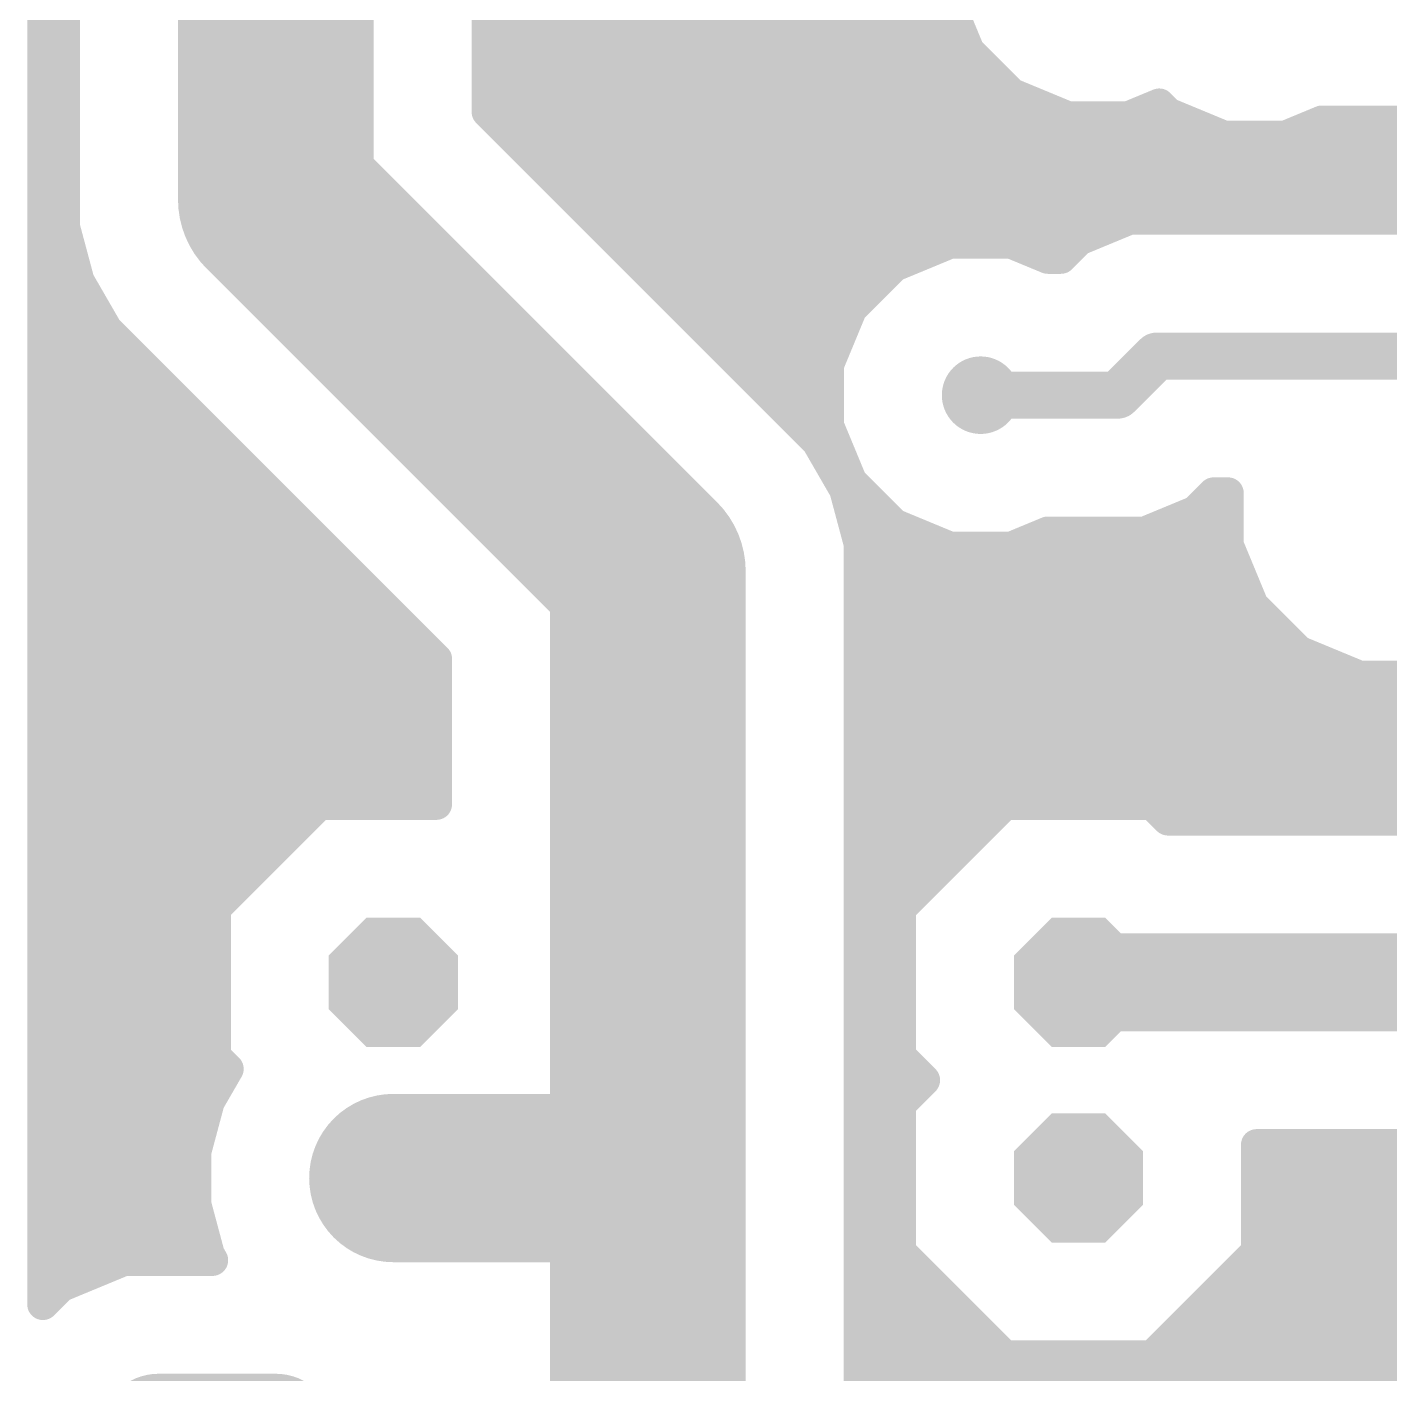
# Model space of a CAD drawing. Extents: x 0 to 141, y 0 to 150.
# Drawn here: x 97.36 to 115.04, y 94.49 to 111.96 of the extents above; entities that cross this region are included whole.
import ezdxf

# ---------------------------------------------------------------- set-up
doc = ezdxf.new("R2010")
doc.units = 0
for name, color, linetype in [('16', 175, 'CONTINUOUS'), ('17', 82, 'CONTINUOUS'), ('18', 82, 'CONTINUOUS')]:
    doc.layers.add(name, color=color, linetype=linetype)

# ---------------------------------------------------------------- blocks, each defined once
blk = doc.blocks.new('OCTAGONP')
at = {"const_width": 0.5}
blk.add_lwpolyline([(-0.25, -0.1036), (-0.25, 0.1036), (-0.1036, 0.25), (0.1036, 0.25), (0.25, 0.1036), (0.25, -0.1036), (0.1036, -0.25), (-0.1036, -0.25), (-0.25, -0.1036), (-0.25, 0.1036)], dxfattribs=at)
blk = doc.blocks.new('LONGP100')
at = {"const_width": 1}
blk.add_lwpolyline([(-0.5, 0), (0.5, 0)], dxfattribs=at)
at = {"const_width": 0.5}
for points in [[(-0.5, 0.25, 1), (-0.5, -0.25)], [(0.5, -0.25, 1), (0.5, 0.25)]]:
    blk.add_lwpolyline(points, format="xyb", dxfattribs=at)
blk = doc.blocks.new('ROUNDV')
at = {"const_width": 0.5}
blk.add_lwpolyline([(0, -0.25, 1), (0, 0.25, 1), (0, -0.25)], format="xyb", dxfattribs=at)

msp = doc.modelspace()

# ---------------------------------------------------------------- linework, layer by layer
at = {"layer": '16'}
for points, const_width in [([(97.5612, 95.3882), (97.5612, 130.9543)], 0.4064), ([(100.584, 109.728), (100.584, 116.332)], 2.54), ([(97.8408, 116.6932), (97.8408, 109.3668)], 0.4064), ([(103.3272, 110.8643), (103.3272, 115.1957)], 0.4064), ([(109.2756, 112.3829), (109.5765, 111.6565)], 0.4064), ([(97.5612, 112.1664), (97.8408, 112.1664)], 0.4064), ([(103.3272, 112.1664), (109.3653, 112.1664)], 0.4064), ([(97.5612, 111.76), (97.8408, 111.76)], 0.4064), ([(103.3272, 111.76), (109.5336, 111.76)], 0.4064), ([(109.5765, 111.6565), (110.1325, 111.1005)], 0.4064), ([(97.5612, 111.3536), (97.8408, 111.3536)], 0.4064), ([(103.3272, 111.3536), (109.8793, 111.3536)], 0.4064), ([(110.1325, 111.1005), (110.8589, 110.7996)], 0.4064), ([(97.5612, 110.9472), (97.8408, 110.9472)], 0.4064), ([(103.3272, 110.9472), (110.5025, 110.9472)], 0.4064), ([(107.0944, 107.0971), (103.3272, 110.8643)], 0.4064), ([(111.6451, 110.7996), (112.0455, 110.9654)], 0.4064), ([(112.0015, 110.9472), (112.0637, 110.9472)], 0.4064), ([(112.0455, 110.9654), (112.1645, 110.8465)], 0.4064), ([(112.1645, 110.8465), (112.8909, 110.5456)], 0.4064), ([(105.41, 104.902), (100.584, 109.728)], 2.54), ([(110.8589, 110.7996), (111.6451, 110.7996)], 0.4064), ([(113.6771, 110.5456), (114.1561, 110.744)], 0.4064), ([(114.1561, 110.744), (117.4919, 110.744)], 0.4064), ([(97.5612, 110.5408), (97.8408, 110.5408)], 0.4064), ([(103.6507, 110.5408), (128.3208, 110.5408)], 0.4064), ([(112.8909, 110.5456), (113.6771, 110.5456)], 0.4064), ([(97.5612, 110.1344), (97.8408, 110.1344)], 0.4064), ([(104.0571, 110.1344), (128.3208, 110.1344)], 0.4064), ([(97.5612, 109.728), (97.8408, 109.728)], 0.4064), ([(104.4635, 109.728), (128.3208, 109.728)], 0.4064), ([(111.6603, 109.474), (111.0068, 109.2033)], 0.4064), ([(120.2417, 109.474), (111.6603, 109.474)], 0.4064), ([(97.5612, 109.3216), (97.8529, 109.3216)], 0.4064), ([(97.8408, 109.3668), (98.0277, 108.6692)], 0.4064), ([(104.8699, 109.3216), (111.2924, 109.3216)], 0.4064), ([(109.3349, 109.1644), (108.6085, 108.8635)], 0.4064), ([(110.1211, 109.1644), (109.3349, 109.1644)], 0.4064), ([(110.6001, 108.966), (110.1211, 109.1644)], 0.4064), ([(111.0068, 109.2033), (110.7695, 108.966)], 0.4064), ([(97.5612, 108.9152), (97.9618, 108.9152)], 0.4064), ([(105.2763, 108.9152), (108.7333, 108.9152)], 0.4064), ([(110.7695, 108.966), (110.6001, 108.966)], 0.4064), ([(108.6085, 108.8635), (108.0525, 108.3075)], 0.4064), ([(98.0277, 108.6692), (98.3889, 108.0436)], 0.4064), ([(97.5612, 108.5088), (98.1203, 108.5088)], 0.4064), ([(105.6827, 108.5088), (108.2538, 108.5088)], 0.4064), ([(108.0525, 108.3075), (107.7516, 107.5811)], 0.4064), ([(97.5612, 108.1024), (98.355, 108.1024)], 0.4064), ([(98.3889, 108.0436), (98.8996, 107.5329)], 0.4064), ([(106.0891, 108.1024), (107.9675, 108.1024)], 0.4064), ([(97.5612, 107.696), (98.7365, 107.696)], 0.4064), ([(106.4955, 107.696), (107.7992, 107.696)], 0.4064), ([(111.506, 107.188), (112.014, 107.696)], 0.6096), ([(112.014, 107.696), (119.888, 107.696)], 0.6096), ([(98.8996, 107.5329), (98.8996, 107.5329)], 0.4064), ([(98.8996, 107.5329), (102.6668, 103.7657)], 0.4064), ([(107.7516, 107.5811), (107.7516, 106.7949)], 0.4064), ([(97.5612, 107.2896), (99.1429, 107.2896)], 0.4064), ([(106.9019, 107.2896), (107.7516, 107.2896)], 0.4064), ([(109.728, 107.188), (111.506, 107.188)], 0.6096), ([(107.6051, 106.5864), (107.0944, 107.0971)], 0.4064), ([(107.0944, 107.0971), (107.0944, 107.0971)], 0.4064), ([(97.5612, 106.8832), (99.5493, 106.8832)], 0.4064), ([(107.3083, 106.8832), (107.7516, 106.8832)], 0.4064), ([(107.7516, 106.7949), (108.0525, 106.0685)], 0.4064), ([(107.9663, 105.9608), (107.6051, 106.5864)], 0.4064), ([(97.5612, 106.4768), (99.9557, 106.4768)], 0.4064), ([(107.6684, 106.4768), (107.8833, 106.4768)], 0.4064), ([(97.5612, 106.0704), (100.3621, 106.0704)], 0.4064), ([(107.903, 106.0704), (108.0517, 106.0704)], 0.4064), ([(108.0525, 106.0685), (108.6085, 105.5125)], 0.4064), ([(105.41, 96.774), (105.41, 104.902)], 2.54), ([(108.1532, 105.2632), (107.9663, 105.9608)], 0.4064), ([(112.5132, 105.6807), (112.7505, 105.918)], 0.4064), ([(112.7505, 105.918), (112.9388, 105.918)], 0.4064), ([(112.9388, 105.918), (112.9388, 105.2417)], 0.4064), ([(97.5612, 105.664), (100.7685, 105.664)], 0.4064), ([(108.0458, 105.664), (108.4569, 105.664)], 0.4064), ([(111.8597, 105.41), (112.5132, 105.6807)], 0.4064), ([(112.4729, 105.664), (112.9388, 105.664)], 0.4064), ([(108.6085, 105.5125), (109.3349, 105.2116)], 0.4064), ([(110.1211, 105.2116), (110.6001, 105.41)], 0.4064), ([(110.6001, 105.41), (111.8597, 105.41)], 0.4064), ([(97.5612, 105.2576), (101.1749, 105.2576)], 0.4064), ([(108.1532, 93.6417), (108.1532, 105.2632)], 0.4064), ([(108.1532, 105.2576), (109.2238, 105.2576)], 0.4064), ([(109.3349, 105.2116), (110.1211, 105.2116)], 0.4064), ([(110.2322, 105.2576), (112.9388, 105.2576)], 0.4064), ([(112.9388, 105.2417), (113.262, 104.4613)], 0.4064), ([(97.5612, 104.8512), (101.5813, 104.8512)], 0.4064), ([(108.1532, 104.8512), (113.1005, 104.8512)], 0.4064), ([(113.262, 104.4613), (113.8593, 103.864)], 0.4064), ([(97.5612, 104.4448), (101.9877, 104.4448)], 0.4064), ([(108.1532, 104.4448), (113.2785, 104.4448)], 0.4064), ([(97.5612, 104.0384), (102.3941, 104.0384)], 0.4064), ([(108.1532, 104.0384), (113.6849, 104.0384)], 0.4064), ([(102.6668, 103.7657), (102.6668, 101.8794)], 0.4064), ([(113.8593, 103.864), (114.6397, 103.5408)], 0.4064), ([(97.5612, 103.632), (102.6668, 103.632)], 0.4064), ([(108.1532, 103.632), (114.4195, 103.632)], 0.4064), ([(114.6397, 103.5408), (115.4843, 103.5408)], 0.4064), ([(97.5612, 103.2256), (102.6668, 103.2256)], 0.4064), ([(108.1532, 103.2256), (128.3208, 103.2256)], 0.4064), ([(97.5612, 102.8192), (102.6668, 102.8192)], 0.4064), ([(108.1532, 102.8192), (128.3208, 102.8192)], 0.4064), ([(97.5612, 102.4128), (102.6668, 102.4128)], 0.4064), ([(108.1532, 102.4128), (128.3208, 102.4128)], 0.4064), ([(97.5612, 102.0064), (102.6668, 102.0064)], 0.4064), ([(108.1532, 102.0064), (128.3208, 102.0064)], 0.4064), ([(101.1506, 101.8794), (99.7966, 100.5254)], 0.4064), ([(102.6668, 101.8794), (101.1506, 101.8794)], 0.4064), ([(110.0406, 101.8794), (108.6866, 100.5254)], 0.4064), ([(111.9554, 101.8794), (110.0406, 101.8794)], 0.4064), ([(112.1586, 101.6762), (111.9554, 101.8794)], 0.4064), ([(118.4734, 101.6762), (112.1586, 101.6762)], 0.4064), ([(97.5612, 101.6), (100.8712, 101.6)], 0.4064), ([(108.1532, 101.6), (109.7612, 101.6)], 0.4064), ([(97.5612, 101.1936), (100.4648, 101.1936)], 0.4064), ([(108.1532, 101.1936), (109.3548, 101.1936)], 0.4064), ([(97.5612, 100.7872), (100.0584, 100.7872)], 0.4064), ([(108.1532, 100.7872), (108.9484, 100.7872)], 0.4064), ([(99.7966, 100.5254), (99.7966, 98.6106)], 0.4064), ([(108.6866, 100.5254), (108.6866, 98.6106)], 0.4064), ([(97.5612, 100.3808), (99.7966, 100.3808)], 0.4064), ([(108.1532, 100.3808), (108.6866, 100.3808)], 0.4064), ([(97.5612, 99.9744), (99.7966, 99.9744)], 0.4064), ([(108.1532, 99.9744), (108.6866, 99.9744)], 0.4064), ([(110.998, 99.568), (119.634, 99.568)], 1.27), ([(97.5612, 99.568), (99.7966, 99.568)], 0.4064), ([(108.1532, 99.568), (108.6866, 99.568)], 0.4064), ([(97.5612, 99.1616), (99.7966, 99.1616)], 0.4064), ([(108.1532, 99.1616), (108.6866, 99.1616)], 0.4064), ([(97.5612, 98.7552), (99.7966, 98.7552)], 0.4064), ([(108.1532, 98.7552), (108.6866, 98.7552)], 0.4064), ([(99.9632, 98.444), (99.7174, 98.0182)], 0.4064), ([(99.7966, 98.6106), (99.9632, 98.444)], 0.4064), ([(108.6866, 98.6106), (108.9992, 98.298)], 0.4064), ([(97.5612, 98.3488), (99.9083, 98.3488)], 0.4064), ([(108.1532, 98.3488), (108.9484, 98.3488)], 0.4064), ([(108.9992, 98.298), (108.6866, 97.9854)], 0.4064), ([(97.5612, 97.9424), (99.6971, 97.9424)], 0.4064), ([(99.7174, 98.0182), (99.5426, 97.3657)], 0.4064), ([(102.108, 97.028), (105.156, 97.028)], 2.1844), ([(105.156, 97.028), (105.41, 96.774)], 2.1844), ([(108.1532, 97.9424), (108.6866, 97.9424)], 0.4064), ([(108.6866, 97.9854), (108.6866, 96.0706)], 0.4064), ([(105.41, 90.5764), (105.41, 96.774)], 2.54), ([(97.5612, 97.536), (99.5882, 97.536)], 0.4064), ([(108.1532, 97.536), (108.6866, 97.536)], 0.4064), ([(113.3094, 96.0706), (113.3094, 97.4598)], 0.4064), ([(113.3094, 97.4598), (117.3226, 97.4598)], 0.4064), ([(99.5426, 97.3657), (99.5426, 96.6903)], 0.4064), ([(97.5612, 97.1296), (99.5426, 97.1296)], 0.4064), ([(108.1532, 97.1296), (108.6866, 97.1296)], 0.4064), ([(113.3094, 97.1296), (117.3226, 97.1296)], 0.4064), ([(97.5612, 96.7232), (99.5426, 96.7232)], 0.4064), ([(99.5426, 96.6903), (99.7174, 96.0378)], 0.4064), ([(108.1532, 96.7232), (108.6866, 96.7232)], 0.4064), ([(113.3094, 96.7232), (117.3226, 96.7232)], 0.4064), ([(97.5612, 96.3168), (99.6427, 96.3168)], 0.4064), ([(108.1532, 96.3168), (108.6866, 96.3168)], 0.4064), ([(113.3094, 96.3168), (117.3226, 96.3168)], 0.4064), ([(99.7174, 96.0378), (99.7617, 95.9612)], 0.4064), ([(108.6866, 96.0706), (110.0406, 94.7166)], 0.4064), ([(111.9554, 94.7166), (113.3094, 96.0706)], 0.4064), ([(97.5612, 95.9104), (98.4928, 95.9104)], 0.4064), ([(98.6154, 95.9612), (97.7939, 95.6209)], 0.4064), ([(99.7617, 95.9612), (98.6154, 95.9612)], 0.4064), ([(108.1532, 95.9104), (108.8468, 95.9104)], 0.4064), ([(113.1492, 95.9104), (117.4828, 95.9104)], 0.4064), ([(97.7939, 95.6209), (97.5612, 95.3882)], 0.4064), ([(97.5612, 95.504), (97.677, 95.504)], 0.4064), ([(108.1532, 95.504), (109.2532, 95.504)], 0.4064), ([(112.7428, 95.504), (117.8892, 95.504)], 0.4064), ([(108.1532, 95.0976), (109.6596, 95.0976)], 0.4064), ([(112.3364, 95.0976), (118.2956, 95.0976)], 0.4064), ([(108.1532, 94.6912), (128.3208, 94.6912)], 0.4064), ([(110.0406, 94.7166), (111.9554, 94.7166)], 0.4064), ([(108.1532, 94.2848), (128.3208, 94.2848)], 0.4064)]:
    msp.add_lwpolyline(points, dxfattribs=dict(at, const_width=const_width))
for points, const_width in [([(97.5612, 111.8616, 1), (97.5612, 111.6584)], 0.2032), ([(97.8408, 111.6584, 1), (97.8408, 111.8616)], 0.2032), ([(103.3272, 111.8616, 1), (103.3272, 111.6584)], 0.2032), ([(109.5336, 111.6584, 1), (109.5336, 111.8616)], 0.2032), ([(109.6483, 111.7283, 1), (109.5046, 111.5846)], 0.2032), ([(109.4826, 111.6176, 1), (109.6704, 111.6953)], 0.2032), ([(97.5612, 111.4552, 1), (97.5612, 111.252)], 0.2032), ([(97.8408, 111.252, 1), (97.8408, 111.4552)], 0.2032), ([(103.3272, 111.4552, 1), (103.3272, 111.252)], 0.2032), ([(109.8793, 111.252, 1), (109.8793, 111.4552)], 0.2032), ([(110.1713, 111.1944, 1), (110.0936, 111.0066)], 0.2032), ([(110.0606, 111.0286, 1), (110.2043, 111.1723)], 0.2032), ([(97.5612, 111.0488, 1), (97.5612, 110.8456)], 0.2032), ([(97.8408, 110.8456, 1), (97.8408, 111.0488)], 0.2032), ([(103.3272, 111.0488, 1), (103.3272, 110.8456)], 0.2032), ([(103.399, 110.9361, 1), (103.2554, 110.7924)], 0.2032), ([(110.5025, 110.8456, 1), (110.5025, 111.0488)], 0.2032), ([(112.0015, 111.0488, 1), (112.0015, 110.8456)], 0.2032), ([(112.1173, 111.0373, 1), (111.9737, 110.8936)], 0.2032), ([(112.0844, 110.8716, 1), (112.0066, 111.0593)], 0.2032), ([(112.2033, 110.9404, 1), (112.1256, 110.7526)], 0.2032), ([(112.0637, 110.8456, 1), (112.0637, 111.0488)], 0.2032), ([(101.033, 110.177, 1), (100.135, 109.279)], 1.27), ([(103.2256, 110.8643, 1), (103.4288, 110.8643)], 0.2032), ([(110.8589, 110.9012, 1), (110.8589, 110.698)], 0.2032), ([(110.82, 110.7057, 1), (110.8977, 110.8935)], 0.2032), ([(111.6063, 110.8935, 1), (111.684, 110.7057)], 0.2032), ([(111.6451, 110.698, 1), (111.6451, 110.9012)], 0.2032), ([(112.0926, 110.7746, 1), (112.2363, 110.9183)], 0.2032), ([(114.1561, 110.8456, 1), (114.1561, 110.6424)], 0.2032), ([(114.195, 110.6501, 1), (114.1172, 110.8379)], 0.2032), ([(97.5612, 110.6424, 1), (97.5612, 110.4392)], 0.2032), ([(97.8408, 110.4392, 1), (97.8408, 110.6424)], 0.2032), ([(103.6507, 110.6424, 1), (103.6507, 110.4392)], 0.2032), ([(112.8909, 110.6472, 1), (112.8909, 110.444)], 0.2032), ([(112.852, 110.4517, 1), (112.9297, 110.6395)], 0.2032), ([(113.6383, 110.6395, 1), (113.716, 110.4517)], 0.2032), ([(113.6771, 110.444, 1), (113.6771, 110.6472)], 0.2032), ([(97.5612, 110.236, 1), (97.5612, 110.0328)], 0.2032), ([(97.8408, 110.0328, 1), (97.8408, 110.236)], 0.2032), ([(99.949, 109.728, 1), (101.219, 109.728)], 1.27), ([(104.0571, 110.236, 1), (104.0571, 110.0328)], 0.2032), ([(97.5612, 109.8296, 1), (97.5612, 109.6264)], 0.2032), ([(97.8408, 109.6264, 1), (97.8408, 109.8296)], 0.2032), ([(104.4635, 109.8296, 1), (104.4635, 109.6264)], 0.2032), ([(111.6603, 109.5756, 1), (111.6603, 109.3724)], 0.2032), ([(111.6992, 109.3801, 1), (111.6215, 109.5679)], 0.2032), ([(97.5612, 109.4232, 1), (97.5612, 109.22)], 0.2032), ([(97.9389, 109.3931, 1), (97.7427, 109.3406)], 0.2032), ([(97.7392, 109.3668, 1), (97.9424, 109.3668)], 0.2032), ([(97.8529, 109.22, 1), (97.8529, 109.4232)], 0.2032), ([(104.8699, 109.4232, 1), (104.8699, 109.22)], 0.2032), ([(111.2924, 109.22, 1), (111.2924, 109.4232)], 0.2032), ([(109.3349, 109.266, 1), (109.3349, 109.0628)], 0.2032), ([(109.3737, 109.0705, 1), (109.296, 109.2583)], 0.2032), ([(110.16, 109.2583, 1), (110.0823, 109.0705)], 0.2032), ([(110.1211, 109.0628, 1), (110.1211, 109.266)], 0.2032), ([(110.968, 109.2972, 1), (111.0457, 109.1094)], 0.2032), ([(111.0787, 109.1315, 1), (110.935, 109.2752)], 0.2032), ([(97.5612, 109.0168, 1), (97.5612, 108.8136)], 0.2032), ([(97.9618, 108.8136, 1), (97.9618, 109.0168)], 0.2032), ([(105.2763, 109.0168, 1), (105.2763, 108.8136)], 0.2032), ([(108.7333, 108.8136, 1), (108.7333, 109.0168)], 0.2032), ([(110.6001, 109.0676, 1), (110.6001, 108.8644)], 0.2032), ([(110.5612, 108.8721, 1), (110.639, 109.0599)], 0.2032), ([(110.6977, 109.0378, 1), (110.8414, 108.8942)], 0.2032), ([(110.7695, 108.8644, 1), (110.7695, 109.0676)], 0.2032), ([(108.5696, 108.9574, 1), (108.6473, 108.7696)], 0.2032), ([(108.6803, 108.7917, 1), (108.5366, 108.9354)], 0.2032), ([(98.1157, 108.72, 1), (97.9398, 108.6184)], 0.2032), ([(97.9296, 108.6429, 1), (98.1259, 108.6955)], 0.2032), ([(97.5612, 108.6104, 1), (97.5612, 108.4072)], 0.2032), ([(98.1203, 108.4072, 1), (98.1203, 108.6104)], 0.2032), ([(105.6827, 108.6104, 1), (105.6827, 108.4072)], 0.2032), ([(108.2538, 108.4072, 1), (108.2538, 108.6104)], 0.2032), ([(107.9806, 108.3794, 1), (108.1243, 108.2357)], 0.2032), ([(108.1464, 108.2687, 1), (107.9586, 108.3464)], 0.2032), ([(97.5612, 108.204, 1), (97.5612, 108.0008)], 0.2032), ([(98.4607, 108.1155, 1), (98.3171, 107.9718)], 0.2032), ([(98.3009, 107.9928, 1), (98.4769, 108.0944)], 0.2032), ([(98.355, 108.0008, 1), (98.355, 108.204)], 0.2032), ([(106.0891, 108.204, 1), (106.0891, 108.0008)], 0.2032), ([(107.9675, 108.0008, 1), (107.9675, 108.204)], 0.2032), ([(97.5612, 107.7976, 1), (97.5612, 107.5944)], 0.2032), ([(98.7365, 107.5944, 1), (98.7365, 107.7976)], 0.2032), ([(106.4955, 107.7976, 1), (106.4955, 107.5944)], 0.2032), ([(107.7992, 107.5944, 1), (107.7992, 107.7976)], 0.2032), ([(112.014, 107.8484, 1), (112.014, 107.5436)], 0.3048), ([(112.1218, 107.5882, 1), (111.9062, 107.8038)], 0.3048), ([(98.8996, 107.6345, 1), (98.8996, 107.4313)], 0.2032), ([(98.9715, 107.6047, 1), (98.8278, 107.4611)], 0.2032), ([(98.8278, 107.4611, 1), (98.9715, 107.6047)], 0.2032), ([(98.8996, 107.4313, 1), (98.8996, 107.6345)], 0.2032), ([(107.8532, 107.5811, 1), (107.65, 107.5811)], 0.2032), ([(107.6577, 107.62, 1), (107.8455, 107.5423)], 0.2032), ([(97.5612, 107.3912, 1), (97.5612, 107.188)], 0.2032), ([(99.1429, 107.188, 1), (99.1429, 107.3912)], 0.2032), ([(106.9019, 107.3912, 1), (106.9019, 107.188)], 0.2032), ([(107.7516, 107.188, 1), (107.7516, 107.3912)], 0.2032), ([(109.728, 107.3404, 1), (109.728, 107.0356)], 0.3048), ([(111.506, 107.0356, 1), (111.506, 107.3404)], 0.3048), ([(111.3982, 107.2958, 1), (111.6138, 107.0802)], 0.3048), ([(107.1398, 107.188, 1), (107.0489, 107.0062)], 0.2032), ([(107.1662, 107.1689, 1), (107.0225, 107.0253)], 0.2032), ([(107.0225, 107.0253, 1), (107.1662, 107.1689)], 0.2032), ([(107.0489, 107.0062, 1), (107.1398, 107.188)], 0.2032), ([(97.5612, 106.9848, 1), (97.5612, 106.7816)], 0.2032), ([(99.5493, 106.7816, 1), (99.5493, 106.9848)], 0.2032), ([(107.3083, 106.9848, 1), (107.3083, 106.7816)], 0.2032), ([(107.8455, 106.8337, 1), (107.6577, 106.756)], 0.2032), ([(107.7516, 106.7816, 1), (107.7516, 106.9848)], 0.2032), ([(107.6931, 106.6372, 1), (107.5171, 106.5356)], 0.2032), ([(107.65, 106.7949, 1), (107.8532, 106.7949)], 0.2032), ([(97.5612, 106.5784, 1), (97.5612, 106.3752)], 0.2032), ([(99.9557, 106.3752, 1), (99.9557, 106.5784)], 0.2032), ([(107.5333, 106.5145, 1), (107.6769, 106.6582)], 0.2032), ([(107.6684, 106.5784, 1), (107.6684, 106.3752)], 0.2032), ([(107.8833, 106.3752, 1), (107.8833, 106.5784)], 0.2032), ([(97.5612, 106.172, 1), (97.5612, 105.9688)], 0.2032), ([(100.3621, 105.9688, 1), (100.3621, 106.172)], 0.2032), ([(107.903, 106.172, 1), (107.903, 105.9688)], 0.2032), ([(108.1243, 106.1403, 1), (107.9806, 105.9966)], 0.2032), ([(108.0517, 105.9688, 1), (108.0517, 106.172)], 0.2032), ([(106.045, 104.902, 1), (104.775, 104.902)], 1.27), ([(108.0644, 105.9871, 1), (107.8681, 105.9345)], 0.2032), ([(107.8783, 105.91, 1), (108.0542, 106.0116)], 0.2032), ([(107.9586, 106.0296, 1), (108.1464, 106.1073)], 0.2032), ([(112.7505, 106.0196, 1), (112.7505, 105.8164)], 0.2032), ([(112.8223, 105.8462, 1), (112.6786, 105.9898)], 0.2032), ([(113.0404, 105.918, 1), (112.8372, 105.918)], 0.2032), ([(112.9388, 105.8164, 1), (112.9388, 106.0196)], 0.2032), ([(104.961, 104.453, 1), (105.859, 105.351)], 1.27), ([(97.5612, 105.7656, 1), (97.5612, 105.5624)], 0.2032), ([(100.7685, 105.5624, 1), (100.7685, 105.7656)], 0.2032), ([(108.0458, 105.7656, 1), (108.0458, 105.5624)], 0.2032), ([(108.4569, 105.5624, 1), (108.4569, 105.7656)], 0.2032), ([(112.4729, 105.7656, 1), (112.4729, 105.5624)], 0.2032), ([(112.4413, 105.7525, 1), (112.585, 105.6088)], 0.2032), ([(112.552, 105.5868, 1), (112.4743, 105.7746)], 0.2032), ([(112.9388, 105.5624, 1), (112.9388, 105.7656)], 0.2032), ([(108.6473, 105.6064, 1), (108.5696, 105.4186)], 0.2032), ([(108.5366, 105.4406, 1), (108.6803, 105.5843)], 0.2032), ([(110.6001, 105.5116, 1), (110.6001, 105.3084)], 0.2032), ([(110.639, 105.3161, 1), (110.5612, 105.5039)], 0.2032), ([(111.8208, 105.5039, 1), (111.8985, 105.3161)], 0.2032), ([(111.8597, 105.3084, 1), (111.8597, 105.5116)], 0.2032), ([(97.5612, 105.3592, 1), (97.5612, 105.156)], 0.2032), ([(101.1749, 105.156, 1), (101.1749, 105.3592)], 0.2032), ([(108.2548, 105.2632, 1), (108.0516, 105.2632)], 0.2032), ([(108.1532, 105.3592, 1), (108.1532, 105.156)], 0.2032), ([(108.0551, 105.2369, 1), (108.2513, 105.2894)], 0.2032), ([(109.2238, 105.156, 1), (109.2238, 105.3592)], 0.2032), ([(109.3349, 105.3132, 1), (109.3349, 105.11)], 0.2032), ([(109.296, 105.1177, 1), (109.3737, 105.3055)], 0.2032), ([(110.0823, 105.3055, 1), (110.16, 105.1177)], 0.2032), ([(110.1211, 105.11, 1), (110.1211, 105.3132)], 0.2032), ([(110.2322, 105.3592, 1), (110.2322, 105.156)], 0.2032), ([(113.0327, 105.2805, 1), (112.8449, 105.2028)], 0.2032), ([(112.9388, 105.156, 1), (112.9388, 105.3592)], 0.2032), ([(112.8372, 105.2417, 1), (113.0404, 105.2417)], 0.2032), ([(97.5612, 104.9528, 1), (97.5612, 104.7496)], 0.2032), ([(101.5813, 104.7496, 1), (101.5813, 104.9528)], 0.2032), ([(108.1532, 104.9528, 1), (108.1532, 104.7496)], 0.2032), ([(113.1005, 104.7496, 1), (113.1005, 104.9528)], 0.2032), ([(113.3339, 104.5331, 1), (113.1902, 104.3895)], 0.2032), ([(97.5612, 104.5464, 1), (97.5612, 104.3432)], 0.2032), ([(101.9877, 104.3432, 1), (101.9877, 104.5464)], 0.2032), ([(108.1532, 104.5464, 1), (108.1532, 104.3432)], 0.2032), ([(113.1682, 104.4224, 1), (113.3559, 104.5002)], 0.2032), ([(113.2785, 104.3432, 1), (113.2785, 104.5464)], 0.2032), ([(97.5612, 104.14, 1), (97.5612, 103.9368)], 0.2032), ([(102.3941, 103.9368, 1), (102.3941, 104.14)], 0.2032), ([(108.1532, 104.14, 1), (108.1532, 103.9368)], 0.2032), ([(113.6849, 103.9368, 1), (113.6849, 104.14)], 0.2032), ([(102.7684, 103.7657, 1), (102.5652, 103.7657)], 0.2032), ([(113.8982, 103.9579, 1), (113.8204, 103.7702)], 0.2032), ([(113.7875, 103.7922, 1), (113.9311, 103.9359)], 0.2032), ([(97.5612, 103.7336, 1), (97.5612, 103.5304)], 0.2032), ([(102.595, 103.6939, 1), (102.7386, 103.8376)], 0.2032), ([(102.6668, 103.5304, 1), (102.6668, 103.7336)], 0.2032), ([(108.1532, 103.7336, 1), (108.1532, 103.5304)], 0.2032), ([(114.4195, 103.5304, 1), (114.4195, 103.7336)], 0.2032), ([(114.6397, 103.6424, 1), (114.6397, 103.4392)], 0.2032), ([(114.6008, 103.4469, 1), (114.6785, 103.6347)], 0.2032), ([(97.5612, 103.3272, 1), (97.5612, 103.124)], 0.2032), ([(102.6668, 103.124, 1), (102.6668, 103.3272)], 0.2032), ([(108.1532, 103.3272, 1), (108.1532, 103.124)], 0.2032), ([(97.5612, 102.9208, 1), (97.5612, 102.7176)], 0.2032), ([(102.6668, 102.7176, 1), (102.6668, 102.9208)], 0.2032), ([(108.1532, 102.9208, 1), (108.1532, 102.7176)], 0.2032), ([(97.5612, 102.5144, 1), (97.5612, 102.3112)], 0.2032), ([(102.6668, 102.3112, 1), (102.6668, 102.5144)], 0.2032), ([(108.1532, 102.5144, 1), (108.1532, 102.3112)], 0.2032), ([(97.5612, 102.108, 1), (97.5612, 101.9048)], 0.2032), ([(102.6668, 101.9048, 1), (102.6668, 102.108)], 0.2032), ([(108.1532, 102.108, 1), (108.1532, 101.9048)], 0.2032), ([(101.1506, 101.981, 1), (101.1506, 101.7778)], 0.2032), ([(101.2224, 101.8076, 1), (101.0787, 101.9512)], 0.2032), ([(102.6668, 101.7778, 1), (102.6668, 101.981)], 0.2032), ([(110.0406, 101.981, 1), (110.0406, 101.7778)], 0.2032), ([(110.1124, 101.8076, 1), (109.9687, 101.9512)], 0.2032), ([(112.0273, 101.9512, 1), (111.8836, 101.8076)], 0.2032), ([(111.9554, 101.7778, 1), (111.9554, 101.981)], 0.2032), ([(102.5652, 101.8794, 1), (102.7684, 101.8794)], 0.2032), ([(112.1586, 101.7778, 1), (112.1586, 101.5746)], 0.2032), ([(112.0868, 101.6044, 1), (112.2304, 101.748)], 0.2032), ([(97.5612, 101.7016, 1), (97.5612, 101.4984)], 0.2032), ([(100.8712, 101.4984, 1), (100.8712, 101.7016)], 0.2032), ([(108.1532, 101.7016, 1), (108.1532, 101.4984)], 0.2032), ([(109.7612, 101.4984, 1), (109.7612, 101.7016)], 0.2032), ([(97.5612, 101.2952, 1), (97.5612, 101.092)], 0.2032), ([(100.4648, 101.092, 1), (100.4648, 101.2952)], 0.2032), ([(108.1532, 101.2952, 1), (108.1532, 101.092)], 0.2032), ([(109.3548, 101.092, 1), (109.3548, 101.2952)], 0.2032), ([(97.5612, 100.8888, 1), (97.5612, 100.6856)], 0.2032), ([(100.0584, 100.6856, 1), (100.0584, 100.8888)], 0.2032), ([(108.1532, 100.8888, 1), (108.1532, 100.6856)], 0.2032), ([(108.9484, 100.6856, 1), (108.9484, 100.8888)], 0.2032), ([(99.8982, 100.5254, 1), (99.695, 100.5254)], 0.2032), ([(99.7248, 100.5973, 1), (99.8684, 100.4536)], 0.2032), ([(108.7882, 100.5254, 1), (108.585, 100.5254)], 0.2032), ([(108.6148, 100.5973, 1), (108.7584, 100.4536)], 0.2032), ([(97.5612, 100.4824, 1), (97.5612, 100.2792)], 0.2032), ([(99.7966, 100.2792, 1), (99.7966, 100.4824)], 0.2032), ([(108.1532, 100.4824, 1), (108.1532, 100.2792)], 0.2032), ([(108.6866, 100.2792, 1), (108.6866, 100.4824)], 0.2032), ([(97.5612, 100.076, 1), (97.5612, 99.8728)], 0.2032), ([(99.7966, 99.8728, 1), (99.7966, 100.076)], 0.2032), ([(108.1532, 100.076, 1), (108.1532, 99.8728)], 0.2032), ([(108.6866, 99.8728, 1), (108.6866, 100.076)], 0.2032), ([(110.998, 99.8855, 1), (110.998, 99.2505)], 0.635), ([(97.5612, 99.6696, 1), (97.5612, 99.4664)], 0.2032), ([(99.7966, 99.4664, 1), (99.7966, 99.6696)], 0.2032), ([(108.1532, 99.6696, 1), (108.1532, 99.4664)], 0.2032), ([(108.6866, 99.4664, 1), (108.6866, 99.6696)], 0.2032), ([(97.5612, 99.2632, 1), (97.5612, 99.06)], 0.2032), ([(99.7966, 99.06, 1), (99.7966, 99.2632)], 0.2032), ([(108.1532, 99.2632, 1), (108.1532, 99.06)], 0.2032), ([(108.6866, 99.06, 1), (108.6866, 99.2632)], 0.2032), ([(97.5612, 98.8568, 1), (97.5612, 98.6536)], 0.2032), ([(99.7966, 98.6536, 1), (99.7966, 98.8568)], 0.2032), ([(108.1532, 98.8568, 1), (108.1532, 98.6536)], 0.2032), ([(108.6866, 98.6536, 1), (108.6866, 98.8568)], 0.2032), ([(99.8684, 98.6824, 1), (99.7248, 98.5387)], 0.2032), ([(99.695, 98.6106, 1), (99.8982, 98.6106)], 0.2032), ([(100.0512, 98.3932, 1), (99.8752, 98.4948)], 0.2032), ([(108.7584, 98.6824, 1), (108.6148, 98.5387)], 0.2032), ([(108.585, 98.6106, 1), (108.7882, 98.6106)], 0.2032), ([(97.5612, 98.4504, 1), (97.5612, 98.2472)], 0.2032), ([(99.8914, 98.3721, 1), (100.0351, 98.5158)], 0.2032), ([(99.9083, 98.2472, 1), (99.9083, 98.4504)], 0.2032), ([(108.1532, 98.4504, 1), (108.1532, 98.2472)], 0.2032), ([(109.071, 98.2262, 1), (108.9273, 98.3698)], 0.2032), ([(108.9273, 98.2262, 1), (109.071, 98.3698)], 0.2032), ([(108.9484, 98.2472, 1), (108.9484, 98.4504)], 0.2032), ([(97.5612, 98.044, 1), (97.5612, 97.8408)], 0.2032), ([(99.6294, 98.069, 1), (99.8054, 97.9674)], 0.2032), ([(99.8156, 97.9919, 1), (99.6193, 98.0445)], 0.2032), ([(99.6971, 97.8408, 1), (99.6971, 98.044)], 0.2032), ([(102.108, 97.5741, 1), (102.108, 96.4819)], 1.0922), ([(105.5422, 97.4142, 1), (104.7698, 96.6418)], 1.0922), ([(105.156, 96.4819, 1), (105.156, 97.5741)], 1.0922), ([(108.1532, 98.044, 1), (108.1532, 97.8408)], 0.2032), ([(108.7882, 97.9854, 1), (108.585, 97.9854)], 0.2032), ([(108.6148, 98.0573, 1), (108.7584, 97.9136)], 0.2032), ([(108.6866, 97.8408, 1), (108.6866, 98.044)], 0.2032), ([(106.045, 96.774, 1), (104.775, 96.774)], 1.27), ([(97.5612, 97.6376, 1), (97.5612, 97.4344)], 0.2032), ([(99.5882, 97.4344, 1), (99.5882, 97.6376)], 0.2032), ([(105.0238, 96.3878, 1), (105.7962, 97.1602)], 1.0922), ([(108.1532, 97.6376, 1), (108.1532, 97.4344)], 0.2032), ([(108.6866, 97.4344, 1), (108.6866, 97.6376)], 0.2032), ([(113.411, 97.4598, 1), (113.2078, 97.4598)], 0.2032), ([(113.3094, 97.5614, 1), (113.3094, 97.3582)], 0.2032), ([(99.6442, 97.3657, 1), (99.441, 97.3657)], 0.2032), ([(99.4445, 97.392, 1), (99.6407, 97.3394)], 0.2032), ([(104.775, 96.774, 1), (106.045, 96.774)], 1.27), ([(97.5612, 97.2312, 1), (97.5612, 97.028)], 0.2032), ([(99.5426, 97.028, 1), (99.5426, 97.2312)], 0.2032), ([(108.1532, 97.2312, 1), (108.1532, 97.028)], 0.2032), ([(108.6866, 97.028, 1), (108.6866, 97.2312)], 0.2032), ([(113.3094, 97.2312, 1), (113.3094, 97.028)], 0.2032), ([(97.5612, 96.8248, 1), (97.5612, 96.6216)], 0.2032), ([(99.6407, 96.7166, 1), (99.4445, 96.664)], 0.2032), ([(99.5426, 96.6216, 1), (99.5426, 96.8248)], 0.2032), ([(108.1532, 96.8248, 1), (108.1532, 96.6216)], 0.2032), ([(108.6866, 96.6216, 1), (108.6866, 96.8248)], 0.2032), ([(113.3094, 96.8248, 1), (113.3094, 96.6216)], 0.2032), ([(99.441, 96.6903, 1), (99.6442, 96.6903)], 0.2032), ([(97.5612, 96.4184, 1), (97.5612, 96.2152)], 0.2032), ([(99.6427, 96.2152, 1), (99.6427, 96.4184)], 0.2032), ([(108.1532, 96.4184, 1), (108.1532, 96.2152)], 0.2032), ([(108.6866, 96.2152, 1), (108.6866, 96.4184)], 0.2032), ([(113.3094, 96.4184, 1), (113.3094, 96.2152)], 0.2032), ([(99.8054, 96.0886, 1), (99.6294, 95.987)], 0.2032), ([(108.7584, 96.1424, 1), (108.6148, 95.9987)], 0.2032), ([(108.585, 96.0706, 1), (108.7882, 96.0706)], 0.2032), ([(113.2078, 96.0706, 1), (113.411, 96.0706)], 0.2032), ([(113.3812, 95.9987, 1), (113.2376, 96.1424)], 0.2032), ([(97.5612, 96.012, 1), (97.5612, 95.8088)], 0.2032), ([(98.4928, 95.8088, 1), (98.4928, 96.012)], 0.2032), ([(98.6154, 96.0628, 1), (98.6154, 95.8596)], 0.2032), ([(98.6543, 95.8673, 1), (98.5765, 96.0551)], 0.2032), ([(99.6193, 96.0115, 1), (99.8156, 96.0641)], 0.2032), ([(99.6737, 95.9104, 1), (99.8496, 96.012)], 0.2032), ([(99.7617, 95.8596, 1), (99.7617, 96.0628)], 0.2032), ([(108.1532, 96.012, 1), (108.1532, 95.8088)], 0.2032), ([(108.8468, 95.8088, 1), (108.8468, 96.012)], 0.2032), ([(113.1492, 96.012, 1), (113.1492, 95.8088)], 0.2032), ([(97.8657, 95.5491, 1), (97.722, 95.6928)], 0.2032), ([(97.5612, 95.6056, 1), (97.5612, 95.4024)], 0.2032), ([(97.677, 95.4024, 1), (97.677, 95.6056)], 0.2032), ([(97.755, 95.7148, 1), (97.8327, 95.527)], 0.2032), ([(108.1532, 95.6056, 1), (108.1532, 95.4024)], 0.2032), ([(109.2532, 95.4024, 1), (109.2532, 95.6056)], 0.2032), ([(112.7428, 95.6056, 1), (112.7428, 95.4024)], 0.2032), ([(97.4894, 95.4601, 1), (97.633, 95.3164)], 0.2032), ([(97.4596, 95.3882, 1), (97.6628, 95.3882)], 0.2032), ([(108.1532, 95.1992, 1), (108.1532, 94.996)], 0.2032), ([(109.6596, 94.996, 1), (109.6596, 95.1992)], 0.2032), ([(112.3364, 95.1992, 1), (112.3364, 94.996)], 0.2032), ([(108.1532, 94.7928, 1), (108.1532, 94.5896)], 0.2032), ([(110.0406, 94.8182, 1), (110.0406, 94.615)], 0.2032), ([(109.9687, 94.6448, 1), (110.1124, 94.7884)], 0.2032), ([(111.8836, 94.7884, 1), (112.0273, 94.6448)], 0.2032), ([(111.9554, 94.615, 1), (111.9554, 94.8182)], 0.2032)]:
    msp.add_lwpolyline(points, format="xyb", dxfattribs=dict(at, const_width=const_width))

# ---------------------------------------------------------------- block references
at = {"layer": '17'}
for name, p, xscale, yscale, rotation in [('OCTAGONP', (102.108, 99.568), 1.6764, 1.6764, 270), ('OCTAGONP', (110.998, 99.568), 1.6764, 1.6764, 270), ('OCTAGONP', (102.108, 97.028), 1.6764, 1.6764, 270), ('OCTAGONP', (110.998, 97.028), 1.6764, 1.6764, 270), ('LONGP100', (99.822, 93.726), 1.524, 1.524, 180)]:
    msp.add_blockref(name, p, dxfattribs=dict(at, xscale=xscale, yscale=yscale, rotation=rotation))
at = {"layer": '18', "xscale": 1.0064, "yscale": 1.0064}
msp.add_blockref('ROUNDV', (109.728, 107.188), dxfattribs=at)

doc.saveas('drawing.dxf')
